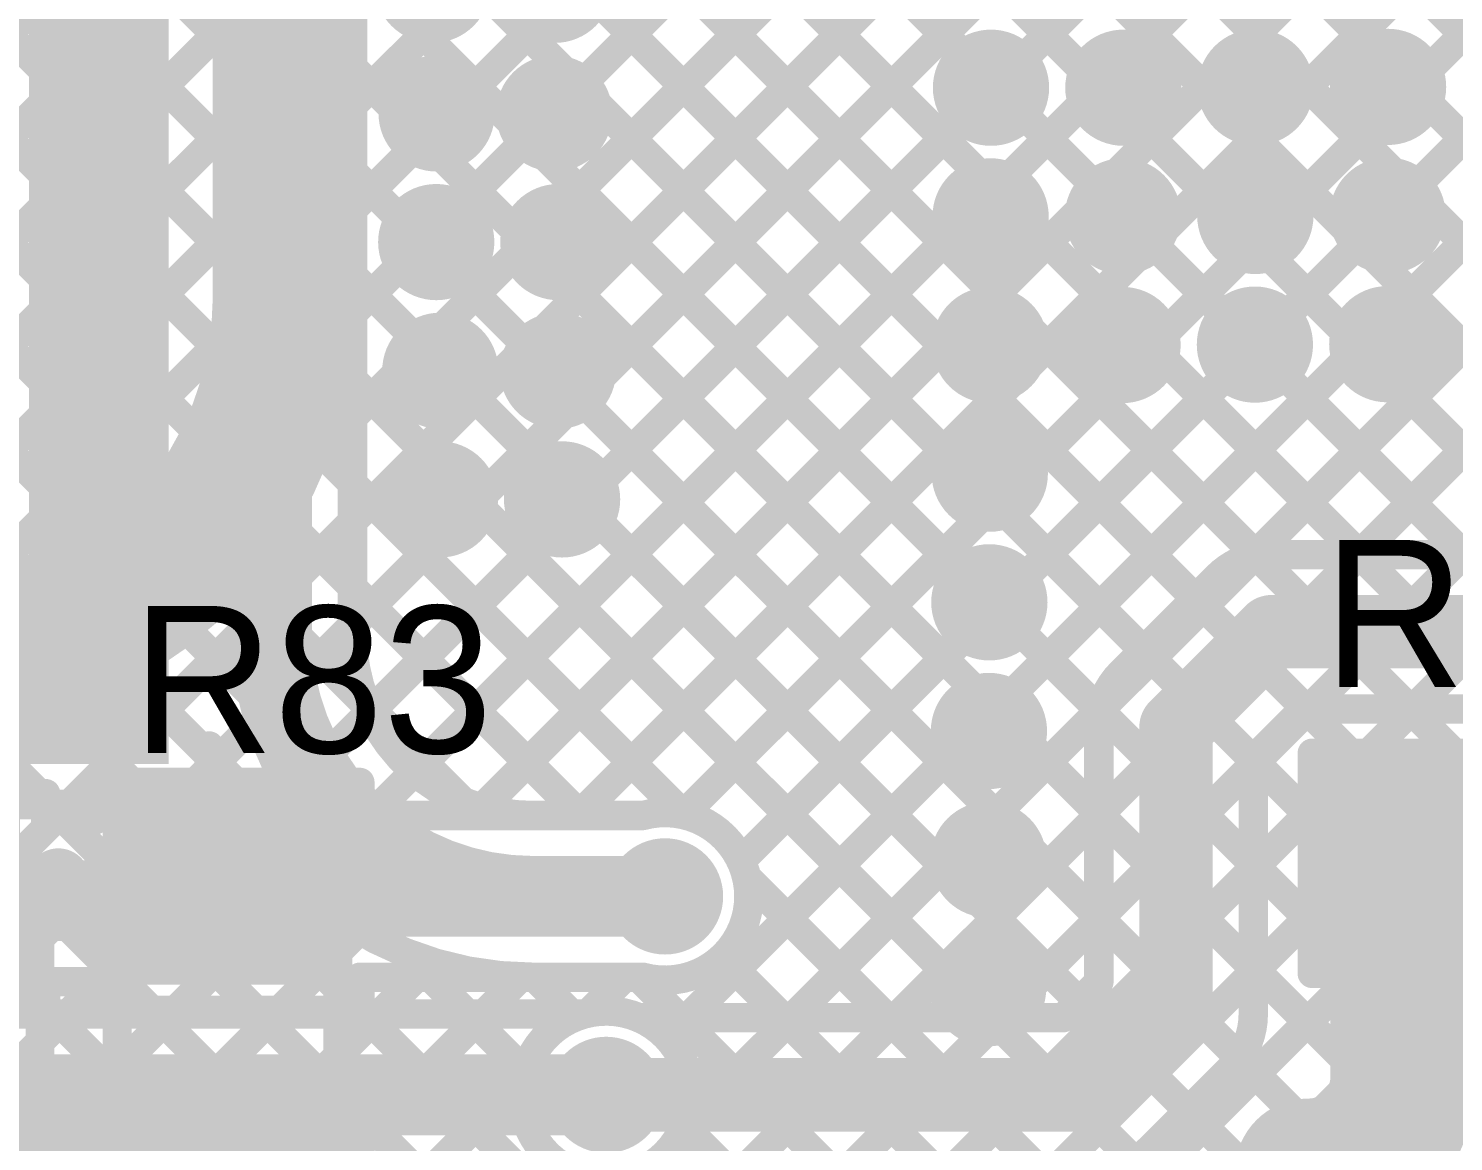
# Model space of a CAD drawing. Header units: millimetres. Extents: x 3.06 to 5.82, y 1.29 to 3.84.
# Drawn here: x 4.7009 to 5.0885, y 1.9333 to 2.2361 of the extents above; entities that cross this region are included whole.
import ezdxf

# ---------------------------------------------------------------- set-up
doc = ezdxf.new("R2010")
doc.units = ezdxf.units.MM
doc.header["$MEASUREMENT"] = 0
for name, color, linetype in [('BottomLayer', 5, 'Continuous'), ('BottomSolder', 6, 'Continuous'), ('MultiLayer', 9, 'Continuous'), ('TopLayer', 1, 'Continuous'), ('TopOverlay', 2, 'Continuous'), ('TopPaste', 8, 'Continuous'), ('TopSolder', 216, 'Continuous'), ('ViaHoleLayer', 16, 'Continuous')]:
    doc.layers.add(name, color=color, linetype=linetype)

# ---------------------------------------------------------------- blocks, each defined once
blk = doc.blocks.new('RES_0805_38')
at = {"layer": 'TopLayer'}
for points in [[(-0.06, -0.025), (-0.02, -0.025), (-0.06, 0.025), (-0.02, 0.025)], [(0.02, -0.025), (0.06, -0.025), (0.02, 0.025), (0.06, 0.025)]]:
    blk.add_solid(points, dxfattribs=at)
at = {"layer": 'TopOverlay', "const_width": 0.00787}
for points in [[(-0.065, 0.03), (0.065, 0.03)], [(-0.065, 0.03), (-0.065, -0.03)], [(0.065, 0.03), (0.065, -0.03)], [(-0.065, -0.03), (0.065, -0.03)]]:
    blk.add_lwpolyline(points, dxfattribs=at)
at = {"layer": 'TopOverlay', "const_width": 0.00394}
for points in [[(-0.06697, 0.03, 1), (-0.06303, 0.03, 1)], [(-0.06697, 0.03, 1), (-0.06303, 0.03, 1)], [(0.06303, 0.03, 1), (0.06697, 0.03, 1)], [(0.06303, 0.03, 1), (0.06697, 0.03, 1)], [(-0.06697, -0.03, 1), (-0.06303, -0.03, 1)], [(-0.06697, -0.03, 1), (-0.06303, -0.03, 1)], [(0.06303, -0.03, 1), (0.06697, -0.03, 1)], [(0.06303, -0.03, 1), (0.06697, -0.03, 1)]]:
    blk.add_lwpolyline(points, format="xyb", close=True, dxfattribs=at)
at = {"layer": 'TopPaste'}
for points in [[(-0.06, -0.025), (-0.02, -0.025), (-0.06, 0.025), (-0.02, 0.025)], [(0.02, -0.025), (0.06, -0.025), (0.02, 0.025), (0.06, 0.025)]]:
    blk.add_solid(points, dxfattribs=at)
at = {"layer": 'TopSolder'}
for points in [[(-0.064, -0.029), (-0.016, -0.029), (-0.064, 0.029), (-0.016, 0.029)], [(0.016, -0.029), (0.064, -0.029), (0.016, 0.029), (0.064, 0.029)]]:
    blk.add_solid(points, dxfattribs=at)
blk = doc.blocks.new('SOT_23_51')
at = {"layer": 'TopLayer'}
for points in [[(-0.01614, 0.02126), (0.01614, 0.02126), (-0.01614, 0.05748), (0.01614, 0.05748)], [(-0.05354, -0.05748), (-0.02126, -0.05748), (-0.05354, -0.02126), (-0.02126, -0.02126)], [(0.02126, -0.05748), (0.05354, -0.05748), (0.02126, -0.02126), (0.05354, -0.02126)]]:
    blk.add_solid(points, dxfattribs=at)
at = {"layer": 'TopOverlay', "const_width": 0.00787}
for points in [[(-0.024, 0.034), (-0.063, 0.034)], [(-0.063, 0.034), (-0.063, -0.03)], [(0.063, 0.034), (0.024, 0.034)], [(0.063, 0.034), (0.063, -0.03)], [(0.013, -0.033), (-0.013, -0.033)]]:
    blk.add_lwpolyline(points, dxfattribs=at)
at = {"layer": 'TopOverlay'}
for points, const_width in [([(-0.06497, 0.034, 1), (-0.06103, 0.034, 1)], 0.00394), ([(-0.06497, 0.034, 1), (-0.06103, 0.034, 1)], 0.00394), ([(-0.02597, 0.034, 1), (-0.02203, 0.034, 1)], 0.00394), ([(0.02203, 0.034, 1), (0.02597, 0.034, 1)], 0.00394), ([(0.06103, 0.034, 1), (0.06497, 0.034, 1)], 0.00394), ([(0.06103, 0.034, 1), (0.06497, 0.034, 1)], 0.00394), ([(-0.06497, -0.03, 1), (-0.06103, -0.03, 1)], 0.00394), ([(0.06103, -0.03, 1), (0.06497, -0.03, 1)], 0.00394), ([(-0.01497, -0.033, 1), (-0.01103, -0.033, 1)], 0.00394), ([(0.01103, -0.033, 1), (0.01497, -0.033, 1)], 0.00394), ([(-0.06439, -0.045, 1), (-0.07161, -0.045, 1)], 0.01), ([(-0.07411, -0.045, 1), (-0.06911, -0.045, 1)], 0.005), ([(-0.06689, -0.045, 1), (-0.06189, -0.045, 1)], 0.005)]:
    blk.add_lwpolyline(points, format="xyb", close=True, dxfattribs=dict(at, const_width=const_width))
at = {"layer": 'TopPaste'}
for points in [[(-0.01614, 0.02126), (0.01614, 0.02126), (-0.01614, 0.05748), (0.01614, 0.05748)], [(-0.05354, -0.05748), (-0.02126, -0.05748), (-0.05354, -0.02126), (-0.02126, -0.02126)], [(0.02126, -0.05748), (0.05354, -0.05748), (0.02126, -0.02126), (0.05354, -0.02126)]]:
    blk.add_solid(points, dxfattribs=at)
at = {"layer": 'TopSolder'}
for points in [[(-0.02014, 0.01726), (0.02014, 0.01726), (-0.02014, 0.06148), (0.02014, 0.06148)], [(-0.05754, -0.06148), (-0.01726, -0.06148), (-0.05754, -0.01726), (-0.01726, -0.01726)], [(0.01726, -0.06148), (0.05754, -0.06148), (0.01726, -0.01726), (0.05754, -0.01726)]]:
    blk.add_solid(points, dxfattribs=at)
blk = doc.blocks.new('RES_0805_80')
at = {"layer": 'TopLayer'}
for points in [[(-0.06, -0.025), (-0.02, -0.025), (-0.06, 0.025), (-0.02, 0.025)], [(0.02, -0.025), (0.06, -0.025), (0.02, 0.025), (0.06, 0.025)]]:
    blk.add_solid(points, dxfattribs=at)
at = {"layer": 'TopOverlay', "const_width": 0.00787}
for points in [[(-0.065, 0.03), (0.065, 0.03)], [(-0.065, -0.03), (-0.065, 0.03)], [(0.065, -0.03), (0.065, 0.03)], [(-0.065, -0.03), (0.065, -0.03)]]:
    blk.add_lwpolyline(points, dxfattribs=at)
at = {"layer": 'TopOverlay', "const_width": 0.00394}
for points in [[(-0.06697, 0.03, 1), (-0.06303, 0.03, 1)], [(-0.06697, 0.03, 1), (-0.06303, 0.03, 1)], [(0.06303, 0.03, 1), (0.06697, 0.03, 1)], [(0.06303, 0.03, 1), (0.06697, 0.03, 1)], [(-0.06697, -0.03, 1), (-0.06303, -0.03, 1)], [(-0.06697, -0.03, 1), (-0.06303, -0.03, 1)], [(0.06303, -0.03, 1), (0.06697, -0.03, 1)], [(0.06303, -0.03, 1), (0.06697, -0.03, 1)]]:
    blk.add_lwpolyline(points, format="xyb", close=True, dxfattribs=at)
at = {"layer": 'TopPaste'}
for points in [[(-0.06, -0.025), (-0.02, -0.025), (-0.06, 0.025), (-0.02, 0.025)], [(0.02, -0.025), (0.06, -0.025), (0.02, 0.025), (0.06, 0.025)]]:
    blk.add_solid(points, dxfattribs=at)
at = {"layer": 'TopSolder'}
for points in [[(-0.064, -0.029), (-0.016, -0.029), (-0.064, 0.029), (-0.016, 0.029)], [(0.016, -0.029), (0.064, -0.029), (0.016, 0.029), (0.064, 0.029)]]:
    blk.add_solid(points, dxfattribs=at)

msp = doc.modelspace()

# ---------------------------------------------------------------- linework, layer by layer
at = {"layer": 'BottomLayer'}
for points, const_width in [([(4.789, 2.15856), (5.39326, 2.76282)], 0.008), ([(4.789, 2.21513), (5.32539, 2.75152)], 0.008), ([(4.789, 2.18685), (5.35367, 2.75152)], 0.008), ([(4.789, 2.13028), (5.3984, 2.73968)], 0.008), ([(4.767, 2.071), (4.767, 2.726)], 0.022), ([(4.789, 2.071), (4.789, 2.726)], 0.008), ([(4.789, 2.10199), (5.40011, 2.7131)], 0.008), ([(4.789, 2.07371), (5.2974, 2.58211)], 0.008), ([(4.79368, 2.0501), (5.299, 2.55542)], 0.008), ([(4.789, 2.53663), (5.32363, 2.002)], 0.008), ([(4.80587, 2.03401), (5.299, 2.52714)], 0.008), ([(4.789, 2.50834), (5.29534, 2.002)], 0.008), ([(4.82414, 2.024), (5.30213, 2.50199)], 0.008), ([(4.85043, 2.022), (5.31337, 2.48494)], 0.008), ([(4.789, 2.48006), (5.276, 1.99306)], 0.008), ([(4.87897, 2.02226), (5.33087, 2.47416)], 0.008), ([(4.87476, 1.96148), (5.38483, 2.47155)], 0.008), ([(4.87924, 1.93767), (5.41311, 2.47155)], 0.008), ([(4.89466, 2.00967), (5.35655, 2.47155)], 0.008), ([(4.522, 1.55215), (5.43548, 2.46563)], 0.008), ([(4.789, 2.45177), (5.25277, 1.988)], 0.008), ([(4.522, 1.52387), (5.44297, 2.44484)], 0.008), ([(4.52217, 1.49575), (5.46642, 2.44)], 0.008), ([(4.53143, 1.47673), (5.4947, 2.44)], 0.008), ([(4.55105, 1.46806), (5.52299, 2.44)], 0.008), ([(4.57927, 1.468), (5.55127, 2.44)], 0.008), ([(4.60756, 1.468), (5.57956, 2.44)], 0.008), ([(4.789, 2.42349), (5.22449, 1.988)], 0.008), ([(4.789, 2.3952), (5.2102, 1.974)], 0.008), ([(4.789, 2.36692), (5.18784, 1.96808)], 0.008), ([(4.789, 2.33864), (5.17531, 1.95233)], 0.008), ([(4.789, 2.31035), (5.19988, 1.89948)], 0.008), ([(4.789, 2.28207), (5.18109, 1.88999)], 0.008), ([(4.789, 2.25379), (5.17088, 1.87191)], 0.008), ([(4.789, 2.2255), (5.367, 1.6475)], 0.008), ([(4.789, 2.19722), (5.367, 1.61922)], 0.008), ([(4.789, 2.16893), (5.36166, 1.59627)], 0.008), ([(4.789, 2.14065), (5.34149, 1.58816)], 0.008), ([(4.789, 2.11236), (4.87914, 2.02222)], 0.008), ([(4.789, 2.08408), (4.85108, 2.022)], 0.008), ([(4.272, 2.056), (4.719, 2.056)], 0.04), ([(4.79286, 2.05193), (4.81893, 2.02586)], 0.008), ([(4.75, 2.025), (4.75, 2.04092)], 0.008), ([(4.65009, 2.025), (4.70709, 1.968)], 0.008), ([(4.65501, 1.968), (4.71201, 2.025)], 0.008), ([(4.67837, 2.025), (4.73537, 1.968)], 0.008), ([(4.68329, 1.968), (4.74029, 2.025)], 0.008), ([(4.69, 2.025), (4.719, 2.025)], 0.008), ([(4.69, 2.025), (4.719, 2.025)], 0.008), ([(4.70666, 2.025), (4.76366, 1.968)], 0.008), ([(4.719, 2.025), (4.75, 2.025)], 0.008), ([(4.73494, 2.025), (4.79194, 1.968)], 0.008), ([(4.838, 2.022), (4.86797, 2.022)], 0.008), ([(4.71158, 1.968), (4.76158, 2.018)], 0.008), ([(4.838, 2), (4.874, 2)], 0.022), ([(4.89622, 2.00514), (5.32595, 1.57542)], 0.008), ([(4.73986, 1.968), (4.77471, 2.00285)], 0.008), ([(4.76814, 1.968), (4.79093, 1.99079)], 0.008), ([(4.80365, 1.98458), (4.82023, 1.968)], 0.008), ([(4.79643, 1.968), (4.81057, 1.98214)], 0.008), ([(4.88966, 1.98342), (5.31461, 1.55847)], 0.008), ([(4.82471, 1.968), (4.83477, 1.97806)], 0.008), ([(4.838, 1.978), (4.86797, 1.978)], 0.008), ([(4.83851, 1.978), (4.84851, 1.968)], 0.008), ([(4.85332, 1.96833), (4.863, 1.978)], 0.008), ([(4.8668, 1.978), (5.3084, 1.5364)], 0.008), ([(4.51848, 1.968), (4.85197, 1.968)], 0.008), ([(4.504, 1.946), (4.858, 1.946)], 0.022), ([(4.87912, 1.93739), (5.29051, 1.526)], 0.008)]:
    msp.add_lwpolyline(points, dxfattribs=dict(at, const_width=const_width))
for points, const_width in [([(4.787, 2.2255, 1), (4.791, 2.2255, 1)], 0.004), ([(4.95676, 2.22, 1), (4.96857, 2.22, 1)], 0.01181), ([(4.99276, 2.22, 1), (5.00457, 2.22, 1)], 0.01181), ([(5.02876, 2.22011, 1), (5.04057, 2.22011, 1)], 0.01181), ([(5.06476, 2.22022, 1), (5.07657, 2.22022, 1)], 0.01181), ([(4.80598, 2.213, 1), (4.81779, 2.213, 1)], 0.01181), ([(4.83798, 2.213, 1), (4.84979, 2.213, 1)], 0.01181), ([(4.787, 2.21513, 1), (4.791, 2.21513, 1)], 0.004), ([(4.787, 2.19722, 1), (4.791, 2.19722, 1)], 0.004), ([(4.95665, 2.185, 1), (4.96846, 2.185, 1)], 0.01181), ([(4.99265, 2.185, 1), (5.00446, 2.185, 1)], 0.01181), ([(5.02865, 2.18511, 1), (5.04046, 2.18511, 1)], 0.01181), ([(5.06465, 2.18522, 1), (5.07646, 2.18522, 1)], 0.01181), ([(4.787, 2.18685, 1), (4.791, 2.18685, 1)], 0.004), ([(4.80587, 2.178, 1), (4.81768, 2.178, 1)], 0.01181), ([(4.83909, 2.178, 1), (4.85091, 2.178, 1)], 0.01181), ([(4.787, 2.16893, 1), (4.791, 2.16893, 1)], 0.004), ([(4.787, 2.15856, 1), (4.791, 2.15856, 1)], 0.004), ([(4.95654, 2.15, 1), (4.96835, 2.15, 1)], 0.01181), ([(4.99254, 2.15, 1), (5.00435, 2.15, 1)], 0.01181), ([(5.02854, 2.15011, 1), (5.04035, 2.15011, 1)], 0.01181), ([(5.06454, 2.15022, 1), (5.07635, 2.15022, 1)], 0.01181), ([(4.80698, 2.143, 1), (4.81879, 2.143, 1)], 0.01181), ([(4.83898, 2.143, 1), (4.85079, 2.143, 1)], 0.01181), ([(4.787, 2.14065, 1), (4.791, 2.14065, 1)], 0.004), ([(4.787, 2.13028, 1), (4.791, 2.13028, 1)], 0.004), ([(4.95643, 2.115, 1), (4.96824, 2.115, 1)], 0.01181), ([(4.787, 2.11236, 1), (4.791, 2.11236, 1)], 0.004), ([(4.80687, 2.108, 1), (4.81868, 2.108, 1)], 0.01181), ([(4.84009, 2.108, 1), (4.85191, 2.108, 1)], 0.01181), ([(4.787, 2.10199, 1), (4.791, 2.10199, 1)], 0.004), ([(4.95631, 2.08, 1), (4.96813, 2.08, 1)], 0.01181), ([(4.787, 2.08408, 1), (4.791, 2.08408, 1)], 0.004), ([(4.7615, 2.071, 1), (4.7725, 2.071, 1)], 0.011), ([(4.7615, 2.071, 1), (4.7725, 2.071, 1)], 0.011), ([(4.787, 2.07371, 1), (4.791, 2.07371, 1)], 0.004), ([(4.709, 2.056, 1), (4.729, 2.056, 1)], 0.02), ([(4.787, 2.071, 1), (4.791, 2.071, 1)], 0.004), ([(4.787, 2.071, 1), (4.791, 2.071, 1)], 0.004), ([(4.79086, 2.05193, 1), (4.79486, 2.05193, 1)], 0.004), ([(4.9562, 2.045, 1), (4.96801, 2.045, 1)], 0.01181), ([(4.79168, 2.0501, 1), (4.79568, 2.0501, 1)], 0.004), ([(4.748, 2.04092, 1), (4.752, 2.04092, 1)], 0.004), ([(4.748, 2.04092, 1), (4.752, 2.04092, 1)], 0.004), ([(4.80387, 2.03401, 1), (4.80787, 2.03401, 1)], 0.004), ([(4.70466, 2.025, 1), (4.70866, 2.025, 1)], 0.004), ([(4.71001, 2.025, 1), (4.71401, 2.025, 1)], 0.004), ([(4.717, 2.025, 1), (4.721, 2.025, 1)], 0.004), ([(4.717, 2.025, 1), (4.721, 2.025, 1)], 0.004), ([(4.717, 2.025, 1), (4.721, 2.025, 1)], 0.004), ([(4.73294, 2.025, 1), (4.73694, 2.025, 1)], 0.004), ([(4.73829, 2.025, 1), (4.74229, 2.025, 1)], 0.004), ([(4.748, 2.025, 1), (4.752, 2.025, 1)], 0.004), ([(4.748, 2.025, 1), (4.752, 2.025, 1)], 0.004), ([(4.81693, 2.02586, 1), (4.82093, 2.02586, 1)], 0.004), ([(4.82214, 2.024, 1), (4.82614, 2.024, 1)], 0.004), ([(4.836, 2.022, 1), (4.84, 2.022, 1)], 0.004), ([(4.836, 2.022, 1), (4.84, 2.022, 1)], 0.004), ([(4.84843, 2.022, 1), (4.85243, 2.022, 1)], 0.004), ([(4.84908, 2.022, 1), (4.85308, 2.022, 1)], 0.004), ([(4.86597, 2.022, 1), (4.86997, 2.022, 1)], 0.004), ([(4.86597, 2.022, 1), (4.86997, 2.022, 1)], 0.004), ([(4.87697, 2.02226, 1), (4.88097, 2.02226, 1)], 0.004), ([(4.87714, 2.02222, 1), (4.88114, 2.02222, 1)], 0.004), ([(4.75958, 2.018, 1), (4.76358, 2.018, 1)], 0.004), ([(4.95609, 2.01, 1), (4.9679, 2.01, 1)], 0.01181), ([(4.86809, 2, 1), (4.87991, 2, 1)], 0.01181), ([(4.89266, 2.00967, 1), (4.89666, 2.00967, 1)], 0.004), ([(4.8325, 2, 1), (4.8435, 2, 1)], 0.011), ([(4.8325, 2, 1), (4.8435, 2, 1)], 0.011), ([(4.8685, 2, 1), (4.8795, 2, 1)], 0.011), ([(4.89422, 2.00514, 1), (4.89822, 2.00514, 1)], 0.004), ([(4.77271, 2.00285, 1), (4.77671, 2.00285, 1)], 0.004), ([(4.89481, 2, 1), (4.89881, 2, 1)], 0.004), ([(4.89481, 2, 1), (4.89881, 2, 1)], 0.004), ([(4.78893, 1.99079, 1), (4.79293, 1.99079, 1)], 0.004), ([(4.80165, 1.98458, 1), (4.80565, 1.98458, 1)], 0.004), ([(4.80857, 1.98214, 1), (4.81257, 1.98214, 1)], 0.004), ([(4.88766, 1.98342, 1), (4.89166, 1.98342, 1)], 0.004), ([(4.95598, 1.975, 1), (4.96779, 1.975, 1)], 0.01181), ([(4.83277, 1.97806, 1), (4.83677, 1.97806, 1)], 0.004), ([(4.836, 1.978, 1), (4.84, 1.978, 1)], 0.004), ([(4.836, 1.978, 1), (4.84, 1.978, 1)], 0.004), ([(4.83651, 1.978, 1), (4.84051, 1.978, 1)], 0.004), ([(4.861, 1.978, 1), (4.865, 1.978, 1)], 0.004), ([(4.8648, 1.978, 1), (4.8688, 1.978, 1)], 0.004), ([(4.86597, 1.978, 1), (4.86997, 1.978, 1)], 0.004), ([(4.86597, 1.978, 1), (4.86997, 1.978, 1)], 0.004), ([(4.70509, 1.968, 1), (4.70909, 1.968, 1)], 0.004), ([(4.70958, 1.968, 1), (4.71358, 1.968, 1)], 0.004), ([(4.73337, 1.968, 1), (4.73737, 1.968, 1)], 0.004), ([(4.73786, 1.968, 1), (4.74186, 1.968, 1)], 0.004), ([(4.76166, 1.968, 1), (4.76566, 1.968, 1)], 0.004), ([(4.76614, 1.968, 1), (4.77014, 1.968, 1)], 0.004), ([(4.78994, 1.968, 1), (4.79394, 1.968, 1)], 0.004), ([(4.79443, 1.968, 1), (4.79843, 1.968, 1)], 0.004), ([(4.81823, 1.968, 1), (4.82223, 1.968, 1)], 0.004), ([(4.82271, 1.968, 1), (4.82671, 1.968, 1)], 0.004), ([(4.84651, 1.968, 1), (4.85051, 1.968, 1)], 0.004), ([(4.84997, 1.968, 1), (4.85397, 1.968, 1)], 0.004), ([(4.84997, 1.968, 1), (4.85397, 1.968, 1)], 0.004), ([(4.85132, 1.96833, 1), (4.85532, 1.96833, 1)], 0.004), ([(4.87276, 1.96148, 1), (4.87676, 1.96148, 1)], 0.004), ([(4.85209, 1.946, 1), (4.86391, 1.946, 1)], 0.01181), ([(4.8525, 1.946, 1), (4.8635, 1.946, 1)], 0.011), ([(4.87881, 1.946, 1), (4.88281, 1.946, 1)], 0.004), ([(4.87881, 1.946, 1), (4.88281, 1.946, 1)], 0.004), ([(4.87712, 1.93739, 1), (4.88112, 1.93739, 1)], 0.004), ([(4.87724, 1.93767, 1), (4.88124, 1.93767, 1)], 0.004), ([(5.04309, 1.925, 1), (5.05491, 1.925, 1)], 0.01181)]:
    msp.add_lwpolyline(points, format="xyb", close=True, dxfattribs=dict(at, const_width=const_width))
for points, const_width in [([(4.838, 2, -0.414214), (4.767, 2.071)], 0.022), ([(4.838, 2.022, -0.414214), (4.789, 2.071)], 0.008), ([(4.838, 1.978, -0.320712), (4.75, 2.04092)], 0.008), ([(4.86797, 2.022, -0.494904), (4.89681, 2)], 0.008), ([(4.89681, 2, -0.494904), (4.86797, 1.978)], 0.008), ([(4.85197, 1.968, -0.494904), (4.88081, 1.946)], 0.008), ([(4.88081, 1.946, -0.494904), (4.85197, 1.924)], 0.008)]:
    msp.add_lwpolyline(points, format="xyb", dxfattribs=dict(at, const_width=const_width))
msp.add_solid([(4.701, 2.036), (4.739, 2.036), (4.701, 3.474), (4.739, 3.474)], dxfattribs=at)
at = {"layer": 'BottomSolder', "const_width": 0.01581}
for points in [[(4.80287, 2.248, 1), (4.81868, 2.248, 1)], [(4.83609, 2.248, 1), (4.85191, 2.248, 1)], [(4.95476, 2.22, 1), (4.97057, 2.22, 1)], [(4.99076, 2.22, 1), (5.00657, 2.22, 1)], [(5.02676, 2.22011, 1), (5.04257, 2.22011, 1)], [(5.06276, 2.22022, 1), (5.07857, 2.22022, 1)], [(4.80398, 2.213, 1), (4.81979, 2.213, 1)], [(4.83598, 2.213, 1), (4.85179, 2.213, 1)], [(4.95465, 2.185, 1), (4.97046, 2.185, 1)], [(4.99065, 2.185, 1), (5.00646, 2.185, 1)], [(5.02665, 2.18511, 1), (5.04246, 2.18511, 1)], [(5.06265, 2.18522, 1), (5.07846, 2.18522, 1)], [(4.80387, 2.178, 1), (4.81968, 2.178, 1)], [(4.83709, 2.178, 1), (4.85291, 2.178, 1)], [(4.95454, 2.15, 1), (4.97035, 2.15, 1)], [(4.99054, 2.15, 1), (5.00635, 2.15, 1)], [(5.02654, 2.15011, 1), (5.04235, 2.15011, 1)], [(5.06254, 2.15022, 1), (5.07835, 2.15022, 1)], [(4.80498, 2.143, 1), (4.82079, 2.143, 1)], [(4.83698, 2.143, 1), (4.85279, 2.143, 1)], [(4.95443, 2.115, 1), (4.97024, 2.115, 1)], [(4.80487, 2.108, 1), (4.82068, 2.108, 1)], [(4.83809, 2.108, 1), (4.85391, 2.108, 1)], [(4.95431, 2.08, 1), (4.97013, 2.08, 1)], [(4.9542, 2.045, 1), (4.97001, 2.045, 1)], [(4.95409, 2.01, 1), (4.9699, 2.01, 1)], [(4.86609, 2, 1), (4.88191, 2, 1)], [(4.95398, 1.975, 1), (4.96979, 1.975, 1)], [(4.85009, 1.946, 1), (4.86591, 1.946, 1)], [(5.04109, 1.925, 1), (5.05691, 1.925, 1)]]:
    msp.add_lwpolyline(points, format="xyb", close=True, dxfattribs=at)
at = {"layer": 'MultiLayer', "const_width": 0.01181}
for points in [[(4.95676, 2.22, 1), (4.96857, 2.22, 1)], [(4.99276, 2.22, 1), (5.00457, 2.22, 1)], [(5.02876, 2.22011, 1), (5.04057, 2.22011, 1)], [(5.06476, 2.22022, 1), (5.07657, 2.22022, 1)], [(4.80598, 2.213, 1), (4.81779, 2.213, 1)], [(4.83798, 2.213, 1), (4.84979, 2.213, 1)], [(4.95665, 2.185, 1), (4.96846, 2.185, 1)], [(4.99265, 2.185, 1), (5.00446, 2.185, 1)], [(5.02865, 2.18511, 1), (5.04046, 2.18511, 1)], [(5.06465, 2.18522, 1), (5.07646, 2.18522, 1)], [(4.80587, 2.178, 1), (4.81768, 2.178, 1)], [(4.83909, 2.178, 1), (4.85091, 2.178, 1)], [(4.95654, 2.15, 1), (4.96835, 2.15, 1)], [(4.99254, 2.15, 1), (5.00435, 2.15, 1)], [(5.02854, 2.15011, 1), (5.04035, 2.15011, 1)], [(5.06454, 2.15022, 1), (5.07635, 2.15022, 1)], [(4.80698, 2.143, 1), (4.81879, 2.143, 1)], [(4.83898, 2.143, 1), (4.85079, 2.143, 1)], [(4.95643, 2.115, 1), (4.96824, 2.115, 1)], [(4.80687, 2.108, 1), (4.81868, 2.108, 1)], [(4.84009, 2.108, 1), (4.85191, 2.108, 1)], [(4.95631, 2.08, 1), (4.96813, 2.08, 1)], [(4.9562, 2.045, 1), (4.96801, 2.045, 1)], [(4.95609, 2.01, 1), (4.9679, 2.01, 1)], [(4.86809, 2, 1), (4.87991, 2, 1)], [(4.95598, 1.975, 1), (4.96779, 1.975, 1)], [(4.85209, 1.946, 1), (4.86391, 1.946, 1)], [(5.04309, 1.925, 1), (5.05491, 1.925, 1)]]:
    msp.add_lwpolyline(points, format="xyb", close=True, dxfattribs=at)
at = {"layer": 'TopLayer'}
for points, const_width in [([(4.485, 2.02427), (4.90073, 2.44)], 0.008), ([(4.5197, 2.03069), (4.92902, 2.44)], 0.008), ([(4.5483, 2.031), (4.9573, 2.44)], 0.008), ([(4.57659, 2.031), (4.98559, 2.44)], 0.008), ([(4.60459, 2.03072), (5.01387, 2.44)], 0.008), ([(4.63009, 2.02794), (5.04215, 2.44)], 0.008), ([(4.65838, 2.02794), (5.07044, 2.44)], 0.008), ([(4.68666, 2.02794), (5.09872, 2.44)], 0.008), ([(4.68764, 2.44), (5.03502, 2.09262)], 0.008), ([(4.70783, 2.02083), (5.12701, 2.44)], 0.008), ([(4.71592, 2.44), (5.06292, 2.093)], 0.008), ([(4.7442, 2.44), (5.0912, 2.093)], 0.008), ([(4.74629, 2.031), (5.15529, 2.44)], 0.008), ([(4.77249, 2.44), (5.11949, 2.093)], 0.008), ([(4.77458, 2.031), (5.18358, 2.44)], 0.008), ([(4.79386, 2.022), (5.21186, 2.44)], 0.008), ([(4.80077, 2.44), (5.14777, 2.093)], 0.008), ([(4.82214, 2.022), (5.24014, 2.44)], 0.008), ([(4.82906, 2.44), (5.17606, 2.093)], 0.008), ([(4.85043, 2.022), (5.26843, 2.44)], 0.008), ([(4.85734, 2.44), (5.20434, 2.093)], 0.008), ([(4.87897, 2.02226), (5.29671, 2.44)], 0.008), ([(4.88028, 1.967), (5.35328, 2.44)], 0.008), ([(4.88563, 2.44), (5.23263, 2.093)], 0.008), ([(4.89466, 2.00967), (5.325, 2.44)], 0.008), ([(5.03395, 2.09238), (5.38157, 2.44)], 0.008), ([(5.06285, 2.093), (5.40985, 2.44)], 0.008), ([(5.09113, 2.093), (5.43813, 2.44)], 0.008), ([(4.67547, 2.42388), (5.01833, 2.08103)], 0.008), ([(4.678, 2.39307), (5.00419, 2.06688)], 0.008), ([(4.771, 2.16299), (4.771, 2.341)], 0.04), ([(4.46625, 2.35026), (4.78551, 2.031)], 0.008), ([(4.5815, 2.34815), (4.96265, 1.967)], 0.008), ([(4.69675, 2.34604), (4.99245, 2.05033)], 0.008), ([(4.46625, 2.32198), (4.75723, 2.031)], 0.008), ([(4.58118, 2.32018), (4.87914, 2.02222)], 0.008), ([(4.69538, 2.31913), (4.992, 2.0225)], 0.008), ([(4.45285, 2.3071), (4.72894, 2.031)], 0.008), ([(4.56704, 2.30604), (4.85108, 2.022)], 0.008), ([(4.68123, 2.30498), (4.992, 1.99422)], 0.008), ([(4.43166, 2.3), (4.70372, 2.02794)], 0.008), ([(4.5448, 2.3), (4.8228, 2.022)], 0.008), ([(4.65793, 2.3), (4.98662, 1.97132)], 0.008), ([(5.039, 2.093), (5.613, 2.093)], 0.008), ([(4.99819, 2.06088), (5.02412, 2.08681)], 0.008), ([(5.013, 2.046), (5.039, 2.072)], 0.02), ([(5.039, 2.072), (5.613, 2.072)], 0.02), ([(4.90857, 1.967), (4.99262, 2.05105)], 0.008), ([(5.013, 1.968), (5.013, 2.046)], 0.02), ([(5.034, 2.0373), (5.0477, 2.051)], 0.008), ([(5.034, 2.03587), (5.04913, 2.051)], 0.008), ([(5.034, 2.00758), (5.07742, 2.051)], 0.008), ([(5.034, 1.9793), (5.1057, 2.051)], 0.008), ([(5.0477, 2.051), (5.263, 2.051)], 0.008), ([(5.04835, 2.051), (5.124, 1.97535)], 0.008), ([(5.07664, 2.051), (5.124, 2.00364)], 0.008), ([(4.992, 1.9767), (4.992, 2.046)], 0.008), ([(4.46699, 1.384), (5.124, 2.04101)], 0.008), ([(5.034, 1.968), (5.034, 2.0373)], 0.008), ([(5.034, 2.03707), (5.18808, 1.88299)], 0.008), ([(4.719, 2.031), (4.791, 2.031)], 0.008), ([(4.719, 2.02083), (4.719, 2.031)], 0.008), ([(4.78551, 2.031), (4.791, 2.02551)], 0.008), ([(4.791, 2.022), (4.791, 2.031)], 0.008), ([(4.65126, 2.02794), (4.70554, 2.02794)], 0.008), ([(4.70554, 2.02083), (4.70554, 2.02794)], 0.008), ([(4.70554, 2.02612), (4.71083, 2.02083)], 0.008), ([(4.791, 2.02551), (4.79451, 2.022)], 0.008), ([(5.075, 1.951), (5.075, 2.009)], 0.04), ([(4.70554, 2.02083), (4.719, 2.02083)], 0.008), ([(4.791, 2.022), (4.86797, 2.022)], 0.008), ([(4.93685, 1.967), (4.992, 2.02215)], 0.008), ([(4.49527, 1.384), (5.124, 2.01273)], 0.008), ([(5.034, 2.00879), (5.17431, 1.86847)], 0.008), ([(4.6784, 1.99883), (4.74817, 1.99883)], 0.022), ([(4.74817, 1.99883), (4.755, 1.992)], 0.022), ([(4.755, 2), (4.874, 2)], 0.022), ([(4.89622, 2.00514), (4.93436, 1.967)], 0.008), ([(4.96513, 1.967), (4.992, 1.99387)], 0.008), ([(4.52356, 1.384), (5.124, 1.98444)], 0.008), ([(4.88966, 1.98342), (4.90608, 1.967)], 0.008), ([(5.034, 1.9805), (5.21101, 1.80349)], 0.008), ([(4.70554, 1.97683), (4.719, 1.97683)], 0.008), ([(4.70554, 1.96972), (4.70554, 1.97683)], 0.008), ([(4.719, 1.969), (4.719, 1.97683)], 0.008), ([(4.77943, 1.951), (4.80643, 1.978)], 0.008), ([(4.791, 1.978), (4.86797, 1.978)], 0.008), ([(4.791, 1.969), (4.791, 1.978)], 0.008), ([(4.791, 1.93429), (4.83471, 1.978)], 0.008), ([(4.81023, 1.978), (4.83604, 1.95218)], 0.008), ([(4.83851, 1.978), (4.84939, 1.96712)], 0.008), ([(4.85332, 1.96833), (4.863, 1.978)], 0.008), ([(4.8668, 1.978), (4.8778, 1.967)], 0.008), ([(4.9823, 1.967), (4.992, 1.9767)], 0.008), ([(4.69466, 1.95109), (4.719, 1.97542)], 0.008), ([(4.991, 1.946), (5.013, 1.968)], 0.02), ([(4.65126, 1.96972), (4.70554, 1.96972)], 0.008), ([(4.70537, 1.96972), (4.724, 1.95109)], 0.008), ([(4.719, 1.969), (4.791, 1.969)], 0.008), ([(4.72295, 1.95109), (4.74086, 1.969)], 0.008), ([(4.73437, 1.969), (4.75237, 1.951)], 0.008), ([(4.75114, 1.951), (4.76914, 1.969)], 0.008), ([(4.76266, 1.969), (4.78066, 1.951)], 0.008), ([(4.79094, 1.969), (5.09794, 1.662)], 0.008), ([(4.86691, 1.967), (4.9823, 1.967)], 0.008), ([(5.03023, 1.95599), (5.194, 1.79222)], 0.008), ([(4.64809, 1.95109), (4.74691, 1.95109)], 0.008), ([(4.74923, 1.951), (4.791, 1.951)], 0.008), ([(4.791, 1.889), (4.791, 1.951)], 0.008), ([(4.791, 1.906), (4.83567, 1.95068)], 0.008), ([(4.858, 1.946), (4.991, 1.946)], 0.02), ([(5.00588, 1.93119), (5.02781, 1.95312)], 0.008), ([(4.791, 1.94066), (5.075, 1.65666)], 0.008), ([(5.01632, 1.94162), (5.194, 1.76393)], 0.008), ([(4.64809, 1.92009), (4.74691, 1.92009)], 0.04)]:
    msp.add_lwpolyline(points, dxfattribs=dict(at, const_width=const_width))
for points, const_width in [([(4.95676, 2.22, 1), (4.96857, 2.22, 1)], 0.01181), ([(4.99276, 2.22, 1), (5.00457, 2.22, 1)], 0.01181), ([(5.02876, 2.22011, 1), (5.04057, 2.22011, 1)], 0.01181), ([(5.06476, 2.22022, 1), (5.07657, 2.22022, 1)], 0.01181), ([(4.80598, 2.213, 1), (4.81779, 2.213, 1)], 0.01181), ([(4.83798, 2.213, 1), (4.84979, 2.213, 1)], 0.01181), ([(4.95665, 2.185, 1), (4.96846, 2.185, 1)], 0.01181), ([(4.99265, 2.185, 1), (5.00446, 2.185, 1)], 0.01181), ([(5.02865, 2.18511, 1), (5.04046, 2.18511, 1)], 0.01181), ([(5.06465, 2.18522, 1), (5.07646, 2.18522, 1)], 0.01181), ([(4.80587, 2.178, 1), (4.81768, 2.178, 1)], 0.01181), ([(4.83909, 2.178, 1), (4.85091, 2.178, 1)], 0.01181), ([(4.761, 2.16299, 1), (4.781, 2.16299, 1)], 0.02), ([(4.761, 2.16299, 1), (4.781, 2.16299, 1)], 0.02), ([(4.95654, 2.15, 1), (4.96835, 2.15, 1)], 0.01181), ([(4.99254, 2.15, 1), (5.00435, 2.15, 1)], 0.01181), ([(5.02854, 2.15011, 1), (5.04035, 2.15011, 1)], 0.01181), ([(5.06454, 2.15022, 1), (5.07635, 2.15022, 1)], 0.01181), ([(4.80698, 2.143, 1), (4.81879, 2.143, 1)], 0.01181), ([(4.83898, 2.143, 1), (4.85079, 2.143, 1)], 0.01181), ([(4.95643, 2.115, 1), (4.96824, 2.115, 1)], 0.01181), ([(4.80687, 2.108, 1), (4.81868, 2.108, 1)], 0.01181), ([(4.84009, 2.108, 1), (4.85191, 2.108, 1)], 0.01181), ([(5.037, 2.093, 1), (5.041, 2.093, 1)], 0.004), ([(5.037, 2.093, 1), (5.041, 2.093, 1)], 0.004), ([(5.037, 2.093, 1), (5.041, 2.093, 1)], 0.004), ([(5.06085, 2.093, 1), (5.06485, 2.093, 1)], 0.004), ([(5.06092, 2.093, 1), (5.06492, 2.093, 1)], 0.004), ([(5.08913, 2.093, 1), (5.09313, 2.093, 1)], 0.004), ([(5.0892, 2.093, 1), (5.0932, 2.093, 1)], 0.004), ([(5.03195, 2.09238, 1), (5.03595, 2.09238, 1)], 0.004), ([(5.03302, 2.09262, 1), (5.03702, 2.09262, 1)], 0.004), ([(4.95631, 2.08, 1), (4.96813, 2.08, 1)], 0.01181), ([(5.02212, 2.08681, 1), (5.02612, 2.08681, 1)], 0.004), ([(5.02212, 2.08681, 1), (5.02612, 2.08681, 1)], 0.004), ([(5.02215, 2.08685, 1), (5.02615, 2.08685, 1)], 0.004), ([(5.01633, 2.08103, 1), (5.02033, 2.08103, 1)], 0.004), ([(5.034, 2.072, 1), (5.044, 2.072, 1)], 0.01), ([(5.034, 2.072, 1), (5.044, 2.072, 1)], 0.01), ([(5.00219, 2.06688, 1), (5.00619, 2.06688, 1)], 0.004), ([(4.99615, 2.06085, 1), (5.00015, 2.06085, 1)], 0.004), ([(4.99619, 2.06088, 1), (5.00019, 2.06088, 1)], 0.004), ([(4.99619, 2.06088, 1), (5.00019, 2.06088, 1)], 0.004), ([(4.9562, 2.045, 1), (4.96801, 2.045, 1)], 0.01181), ([(4.99045, 2.05033, 1), (4.99445, 2.05033, 1)], 0.004), ([(4.99062, 2.05105, 1), (4.99462, 2.05105, 1)], 0.004), ([(5.008, 2.046, 1), (5.018, 2.046, 1)], 0.01), ([(5.008, 2.046, 1), (5.018, 2.046, 1)], 0.01), ([(5.0457, 2.051, 1), (5.0497, 2.051, 1)], 0.004), ([(5.0457, 2.051, 1), (5.0497, 2.051, 1)], 0.004), ([(5.04635, 2.051, 1), (5.05035, 2.051, 1)], 0.004), ([(5.04713, 2.051, 1), (5.05113, 2.051, 1)], 0.004), ([(5.07464, 2.051, 1), (5.07864, 2.051, 1)], 0.004), ([(5.07542, 2.051, 1), (5.07942, 2.051, 1)], 0.004), ([(4.99, 2.046, 1), (4.994, 2.046, 1)], 0.004), ([(4.99, 2.046, 1), (4.994, 2.046, 1)], 0.004), ([(4.99, 2.046, 1), (4.994, 2.046, 1)], 0.004), ([(5.032, 2.0373, 1), (5.036, 2.0373, 1)], 0.004), ([(5.032, 2.0373, 1), (5.036, 2.0373, 1)], 0.004), ([(5.032, 2.03707, 1), (5.036, 2.03707, 1)], 0.004), ([(5.032, 2.03587, 1), (5.036, 2.03587, 1)], 0.004), ([(4.717, 2.031, 1), (4.721, 2.031, 1)], 0.004), ([(4.717, 2.031, 1), (4.721, 2.031, 1)], 0.004), ([(4.72694, 2.031, 1), (4.73094, 2.031, 1)], 0.004), ([(4.74429, 2.031, 1), (4.74829, 2.031, 1)], 0.004), ([(4.75523, 2.031, 1), (4.75923, 2.031, 1)], 0.004), ([(4.77258, 2.031, 1), (4.77658, 2.031, 1)], 0.004), ([(4.78351, 2.031, 1), (4.78751, 2.031, 1)], 0.004), ([(4.78351, 2.031, 1), (4.78751, 2.031, 1)], 0.004), ([(4.789, 2.031, 1), (4.793, 2.031, 1)], 0.004), ([(4.789, 2.031, 1), (4.793, 2.031, 1)], 0.004), ([(4.70172, 2.02794, 1), (4.70572, 2.02794, 1)], 0.004), ([(4.70354, 2.02794, 1), (4.70754, 2.02794, 1)], 0.004), ([(4.70354, 2.02794, 1), (4.70754, 2.02794, 1)], 0.004), ([(4.70354, 2.02612, 1), (4.70754, 2.02612, 1)], 0.004), ([(4.789, 2.02551, 1), (4.793, 2.02551, 1)], 0.004), ([(4.789, 2.02551, 1), (4.793, 2.02551, 1)], 0.004), ([(5.065, 2.009, 1), (5.085, 2.009, 1)], 0.02), ([(4.70354, 2.02083, 1), (4.70754, 2.02083, 1)], 0.004), ([(4.70354, 2.02083, 1), (4.70754, 2.02083, 1)], 0.004), ([(4.70583, 2.02083, 1), (4.70983, 2.02083, 1)], 0.004), ([(4.70883, 2.02083, 1), (4.71283, 2.02083, 1)], 0.004), ([(4.717, 2.02083, 1), (4.721, 2.02083, 1)], 0.004), ([(4.717, 2.02083, 1), (4.721, 2.02083, 1)], 0.004), ([(4.789, 2.022, 1), (4.793, 2.022, 1)], 0.004), ([(4.789, 2.022, 1), (4.793, 2.022, 1)], 0.004), ([(4.79186, 2.022, 1), (4.79586, 2.022, 1)], 0.004), ([(4.79251, 2.022, 1), (4.79651, 2.022, 1)], 0.004), ([(4.82014, 2.022, 1), (4.82414, 2.022, 1)], 0.004), ([(4.8208, 2.022, 1), (4.8248, 2.022, 1)], 0.004), ([(4.84843, 2.022, 1), (4.85243, 2.022, 1)], 0.004), ([(4.84908, 2.022, 1), (4.85308, 2.022, 1)], 0.004), ([(4.86597, 2.022, 1), (4.86997, 2.022, 1)], 0.004), ([(4.86597, 2.022, 1), (4.86997, 2.022, 1)], 0.004), ([(4.87697, 2.02226, 1), (4.88097, 2.02226, 1)], 0.004), ([(4.87714, 2.02222, 1), (4.88114, 2.02222, 1)], 0.004), ([(4.99, 2.0225, 1), (4.994, 2.0225, 1)], 0.004), ([(4.99, 2.02215, 1), (4.994, 2.02215, 1)], 0.004), ([(4.95609, 2.01, 1), (4.9679, 2.01, 1)], 0.01181), ([(4.86809, 2, 1), (4.87991, 2, 1)], 0.01181), ([(4.89266, 2.00967, 1), (4.89666, 2.00967, 1)], 0.004), ([(5.032, 2.00879, 1), (5.036, 2.00879, 1)], 0.004), ([(5.032, 2.00758, 1), (5.036, 2.00758, 1)], 0.004), ([(4.74267, 1.99883, 1), (4.75367, 1.99883, 1)], 0.011), ([(4.74267, 1.99883, 1), (4.75367, 1.99883, 1)], 0.011), ([(4.7495, 2, 1), (4.7605, 2, 1)], 0.011), ([(4.8685, 2, 1), (4.8795, 2, 1)], 0.011), ([(4.89422, 2.00514, 1), (4.89822, 2.00514, 1)], 0.004), ([(4.89481, 2, 1), (4.89881, 2, 1)], 0.004), ([(4.89481, 2, 1), (4.89881, 2, 1)], 0.004), ([(4.7495, 1.992, 1), (4.7605, 1.992, 1)], 0.011), ([(4.99, 1.99422, 1), (4.994, 1.99422, 1)], 0.004), ([(4.99, 1.99387, 1), (4.994, 1.99387, 1)], 0.004), ([(4.88766, 1.98342, 1), (4.89166, 1.98342, 1)], 0.004), ([(4.95598, 1.975, 1), (4.96779, 1.975, 1)], 0.01181), ([(5.032, 1.9805, 1), (5.036, 1.9805, 1)], 0.004), ([(4.70354, 1.97683, 1), (4.70754, 1.97683, 1)], 0.004), ([(4.70354, 1.97683, 1), (4.70754, 1.97683, 1)], 0.004), ([(4.717, 1.97683, 1), (4.721, 1.97683, 1)], 0.004), ([(4.717, 1.97683, 1), (4.721, 1.97683, 1)], 0.004), ([(4.789, 1.978, 1), (4.793, 1.978, 1)], 0.004), ([(4.789, 1.978, 1), (4.793, 1.978, 1)], 0.004), ([(4.80443, 1.978, 1), (4.80843, 1.978, 1)], 0.004), ([(4.80823, 1.978, 1), (4.81223, 1.978, 1)], 0.004), ([(4.83271, 1.978, 1), (4.83671, 1.978, 1)], 0.004), ([(4.83651, 1.978, 1), (4.84051, 1.978, 1)], 0.004), ([(4.861, 1.978, 1), (4.865, 1.978, 1)], 0.004), ([(4.8648, 1.978, 1), (4.8688, 1.978, 1)], 0.004), ([(4.86597, 1.978, 1), (4.86997, 1.978, 1)], 0.004), ([(4.86597, 1.978, 1), (4.86997, 1.978, 1)], 0.004), ([(4.99, 1.9767, 1), (4.994, 1.9767, 1)], 0.004), ([(4.99, 1.9767, 1), (4.994, 1.9767, 1)], 0.004), ([(5.032, 1.9793, 1), (5.036, 1.9793, 1)], 0.004), ([(4.717, 1.97542, 1), (4.721, 1.97542, 1)], 0.004), ([(5.008, 1.968, 1), (5.018, 1.968, 1)], 0.01), ([(5.008, 1.968, 1), (5.018, 1.968, 1)], 0.01), ([(4.70337, 1.96972, 1), (4.70737, 1.96972, 1)], 0.004), ([(4.70354, 1.96972, 1), (4.70754, 1.96972, 1)], 0.004), ([(4.70354, 1.96972, 1), (4.70754, 1.96972, 1)], 0.004), ([(4.717, 1.969, 1), (4.721, 1.969, 1)], 0.004), ([(4.717, 1.969, 1), (4.721, 1.969, 1)], 0.004), ([(4.73237, 1.969, 1), (4.73637, 1.969, 1)], 0.004), ([(4.73886, 1.969, 1), (4.74286, 1.969, 1)], 0.004), ([(4.76066, 1.969, 1), (4.76466, 1.969, 1)], 0.004), ([(4.76714, 1.969, 1), (4.77114, 1.969, 1)], 0.004), ([(4.78894, 1.969, 1), (4.79294, 1.969, 1)], 0.004), ([(4.789, 1.969, 1), (4.793, 1.969, 1)], 0.004), ([(4.789, 1.969, 1), (4.793, 1.969, 1)], 0.004), ([(4.98462, 1.97132, 1), (4.98862, 1.97132, 1)], 0.004), ([(4.84739, 1.96712, 1), (4.85139, 1.96712, 1)], 0.004), ([(4.85132, 1.96833, 1), (4.85532, 1.96833, 1)], 0.004), ([(4.86491, 1.967, 1), (4.86891, 1.967, 1)], 0.004), ([(4.86491, 1.967, 1), (4.86891, 1.967, 1)], 0.004), ([(4.8758, 1.967, 1), (4.8798, 1.967, 1)], 0.004), ([(4.87828, 1.967, 1), (4.88228, 1.967, 1)], 0.004), ([(4.90408, 1.967, 1), (4.90808, 1.967, 1)], 0.004), ([(4.90657, 1.967, 1), (4.91057, 1.967, 1)], 0.004), ([(4.93236, 1.967, 1), (4.93636, 1.967, 1)], 0.004), ([(4.93485, 1.967, 1), (4.93885, 1.967, 1)], 0.004), ([(4.96065, 1.967, 1), (4.96465, 1.967, 1)], 0.004), ([(4.96313, 1.967, 1), (4.96713, 1.967, 1)], 0.004), ([(4.9803, 1.967, 1), (4.9843, 1.967, 1)], 0.004), ([(4.9803, 1.967, 1), (4.9843, 1.967, 1)], 0.004), ([(5.032, 1.968, 1), (5.036, 1.968, 1)], 0.004), ([(5.032, 1.968, 1), (5.036, 1.968, 1)], 0.004), ([(5.032, 1.968, 1), (5.036, 1.968, 1)], 0.004), ([(5.065, 1.951, 1), (5.085, 1.951, 1)], 0.02), ([(5.065, 1.951, 1), (5.085, 1.951, 1)], 0.02), ([(4.85209, 1.946, 1), (4.86391, 1.946, 1)], 0.01181), ([(5.02823, 1.95599, 1), (5.03223, 1.95599, 1)], 0.004), ([(4.72095, 1.95109, 1), (4.72495, 1.95109, 1)], 0.004), ([(4.722, 1.95109, 1), (4.726, 1.95109, 1)], 0.004), ([(4.74491, 1.95109, 1), (4.74891, 1.95109, 1)], 0.004), ([(4.74723, 1.951, 1), (4.75123, 1.951, 1)], 0.004), ([(4.74914, 1.951, 1), (4.75314, 1.951, 1)], 0.004), ([(4.75037, 1.951, 1), (4.75437, 1.951, 1)], 0.004), ([(4.77743, 1.951, 1), (4.78143, 1.951, 1)], 0.004), ([(4.77866, 1.951, 1), (4.78266, 1.951, 1)], 0.004), ([(4.789, 1.951, 1), (4.793, 1.951, 1)], 0.004), ([(4.789, 1.951, 1), (4.793, 1.951, 1)], 0.004), ([(4.83367, 1.95068, 1), (4.83767, 1.95068, 1)], 0.004), ([(4.83404, 1.95218, 1), (4.83804, 1.95218, 1)], 0.004), ([(4.853, 1.946, 1), (4.863, 1.946, 1)], 0.01), ([(4.986, 1.946, 1), (4.996, 1.946, 1)], 0.01), ([(4.986, 1.946, 1), (4.996, 1.946, 1)], 0.01), ([(5.02581, 1.95312, 1), (5.02981, 1.95312, 1)], 0.004), ([(5.02581, 1.95312, 1), (5.02981, 1.95312, 1)], 0.004), ([(5.02585, 1.95315, 1), (5.02985, 1.95315, 1)], 0.004), ([(4.789, 1.94066, 1), (4.793, 1.94066, 1)], 0.004), ([(5.01432, 1.94162, 1), (5.01832, 1.94162, 1)], 0.004), ([(5.039, 1.925, 1), (5.059, 1.925, 1)], 0.02), ([(4.73691, 1.92009, 1), (4.75691, 1.92009, 1)], 0.02), ([(4.789, 1.93429, 1), (4.793, 1.93429, 1)], 0.004), ([(5.00385, 1.93115, 1), (5.00785, 1.93115, 1)], 0.004), ([(5.00388, 1.93119, 1), (5.00788, 1.93119, 1)], 0.004), ([(5.00388, 1.93119, 1), (5.00788, 1.93119, 1)], 0.004), ([(5.04309, 1.925, 1), (5.05491, 1.925, 1)], 0.01181)]:
    msp.add_lwpolyline(points, format="xyb", close=True, dxfattribs=dict(at, const_width=const_width))
for points, const_width in [([(4.771, 2.16299, -0.414214), (4.671, 2.06299)], 0.04), ([(5.02412, 2.08681, -0.199534), (5.039, 2.093)], 0.008), ([(5.02415, 2.08685, -0.198912), (5.039, 2.093)], 0.008), ([(4.992, 2.046, -0.199534), (4.99819, 2.06088)], 0.008), ([(4.992, 2.046, -0.198912), (4.99815, 2.06085)], 0.008), ([(4.86797, 2.022, -0.494904), (4.89681, 2)], 0.008), ([(4.89681, 2, -0.494904), (4.86797, 1.978)], 0.008), ([(4.86691, 1.925, -1.5104), (4.86691, 1.967)], 0.008), ([(5.034, 1.968, -0.199534), (5.02781, 1.95312)], 0.008), ([(5.034, 1.968, -0.198912), (5.02785, 1.95315)], 0.008), ([(5.075, 1.951, -0.414214), (5.049, 1.925)], 0.04), ([(5.00588, 1.93119, -0.199534), (4.991, 1.925)], 0.008), ([(5.00585, 1.93115, -0.198912), (4.991, 1.925)], 0.008)]:
    msp.add_lwpolyline(points, format="xyb", dxfattribs=dict(at, const_width=const_width))
at = {"layer": 'TopSolder', "const_width": 0.01581}
for points in [[(4.80287, 2.248, 1), (4.81868, 2.248, 1)], [(4.83609, 2.248, 1), (4.85191, 2.248, 1)], [(4.95476, 2.22, 1), (4.97057, 2.22, 1)], [(4.99076, 2.22, 1), (5.00657, 2.22, 1)], [(5.02676, 2.22011, 1), (5.04257, 2.22011, 1)], [(5.06276, 2.22022, 1), (5.07857, 2.22022, 1)], [(4.80398, 2.213, 1), (4.81979, 2.213, 1)], [(4.83598, 2.213, 1), (4.85179, 2.213, 1)], [(4.95465, 2.185, 1), (4.97046, 2.185, 1)], [(4.99065, 2.185, 1), (5.00646, 2.185, 1)], [(5.02665, 2.18511, 1), (5.04246, 2.18511, 1)], [(5.06265, 2.18522, 1), (5.07846, 2.18522, 1)], [(4.80387, 2.178, 1), (4.81968, 2.178, 1)], [(4.83709, 2.178, 1), (4.85291, 2.178, 1)], [(4.95454, 2.15, 1), (4.97035, 2.15, 1)], [(4.99054, 2.15, 1), (5.00635, 2.15, 1)], [(5.02654, 2.15011, 1), (5.04235, 2.15011, 1)], [(5.06254, 2.15022, 1), (5.07835, 2.15022, 1)], [(4.80498, 2.143, 1), (4.82079, 2.143, 1)], [(4.83698, 2.143, 1), (4.85279, 2.143, 1)], [(4.95443, 2.115, 1), (4.97024, 2.115, 1)], [(4.80487, 2.108, 1), (4.82068, 2.108, 1)], [(4.83809, 2.108, 1), (4.85391, 2.108, 1)], [(4.95431, 2.08, 1), (4.97013, 2.08, 1)], [(4.9542, 2.045, 1), (4.97001, 2.045, 1)], [(4.95409, 2.01, 1), (4.9699, 2.01, 1)], [(4.86609, 2, 1), (4.88191, 2, 1)], [(4.95398, 1.975, 1), (4.96979, 1.975, 1)], [(4.85009, 1.946, 1), (4.86591, 1.946, 1)], [(5.04109, 1.925, 1), (5.05691, 1.925, 1)]]:
    msp.add_lwpolyline(points, format="xyb", close=True, dxfattribs=at)
at = {"layer": 'ViaHoleLayer', "const_width": 0.00787}
for points in [[(4.95873, 2.22, 1), (4.9666, 2.22, 1)], [(4.99473, 2.22, 1), (5.0026, 2.22, 1)], [(5.03073, 2.22011, 1), (5.0386, 2.22011, 1)], [(5.06673, 2.22022, 1), (5.0746, 2.22022, 1)], [(4.80795, 2.213, 1), (4.81583, 2.213, 1)], [(4.83995, 2.213, 1), (4.84783, 2.213, 1)], [(4.95862, 2.185, 1), (4.96649, 2.185, 1)], [(4.99462, 2.185, 1), (5.00249, 2.185, 1)], [(5.03062, 2.18511, 1), (5.03849, 2.18511, 1)], [(5.06662, 2.18522, 1), (5.07449, 2.18522, 1)], [(4.80784, 2.178, 1), (4.81571, 2.178, 1)], [(4.84106, 2.178, 1), (4.84894, 2.178, 1)], [(4.95851, 2.15, 1), (4.96638, 2.15, 1)], [(4.99451, 2.15, 1), (5.00238, 2.15, 1)], [(5.03051, 2.15011, 1), (5.03838, 2.15011, 1)], [(5.06651, 2.15022, 1), (5.07438, 2.15022, 1)], [(4.80895, 2.143, 1), (4.81683, 2.143, 1)], [(4.84095, 2.143, 1), (4.84883, 2.143, 1)], [(4.95839, 2.115, 1), (4.96627, 2.115, 1)], [(4.80884, 2.108, 1), (4.81671, 2.108, 1)], [(4.84206, 2.108, 1), (4.84994, 2.108, 1)], [(4.95828, 2.08, 1), (4.96616, 2.08, 1)], [(4.95817, 2.045, 1), (4.96605, 2.045, 1)], [(4.95806, 2.01, 1), (4.96593, 2.01, 1)], [(4.87006, 2, 1), (4.87794, 2, 1)], [(4.95795, 1.975, 1), (4.96582, 1.975, 1)], [(4.85406, 1.946, 1), (4.86194, 1.946, 1)]]:
    msp.add_lwpolyline(points, format="xyb", close=True, dxfattribs=at)

# ---------------------------------------------------------------- block references
msp.add_blockref('RES_0805_80', (5.115, 2.009))
for name, p, rotation in [('RES_0805_38', (4.755, 1.96), 90), ('SOT_23_51', (4.641, 1.95946), 180)]:
    msp.add_blockref(name, p, dxfattribs=dict(rotation=rotation))

# ---------------------------------------------------------------- texts
at = {"layer": 'TopOverlay'}
for s, p in [('R8', (5.053, 2.057)), ('R83', (4.729, 2.039))]:
    msp.add_text(s, height=0.04, dxfattribs=at).set_placement(p)

doc.saveas('drawing.dxf')
